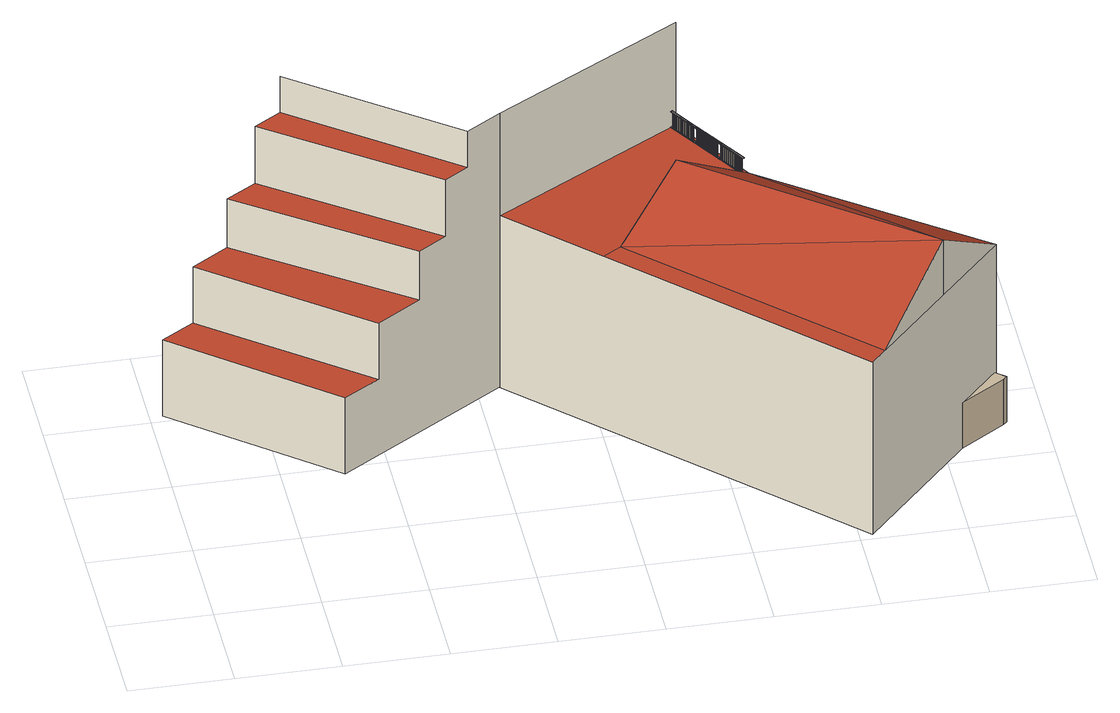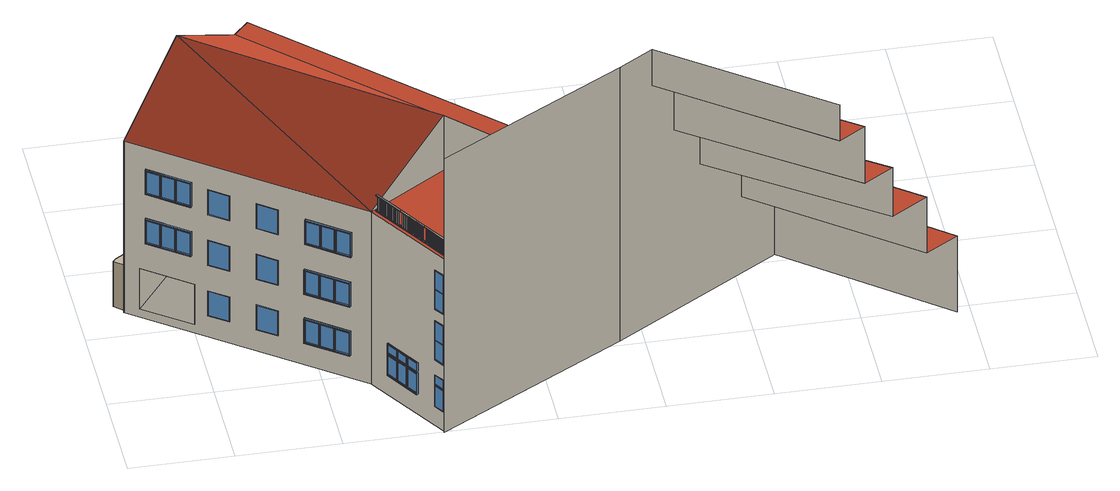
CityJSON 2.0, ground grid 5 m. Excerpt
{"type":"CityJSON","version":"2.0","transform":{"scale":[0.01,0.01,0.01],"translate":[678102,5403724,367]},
"CityObjects":{
"building1":{"type":"Building","attributes":{"measuredHeight":15.46},"geometry":[{"type":"MultiSurface","lod":"3","boundaries":[[[0,1,2,3]],[[2,4,5,3]],[[5,4,6,7]],[[8,9,7,6]],[[10,11,9,8]],[[12,11,10,13]],[[14,15,12,13]],[[16,15,14,17]],[[18,19,16,17]],[[1,20,21,18,17,14,13,10,8,6,4,2]],[[20,22,23,21]]],"semantics":{"surfaces":[{"type":"WallSurface"},{"type":"RoofSurface"}],"values":[0,1,0,1,0,1,0,1,0,0,0]}}]},
"building2":{"type":"Building","attributes":{"measuredHeight":12.81},"children":["building2-1","building2-2","building2-3","building2-4"],"geometry":[{"type":"MultiSurface","lod":"3","boundaries":[[[24,25,26]],[[25,24,27]],[[28,25,27]],[[25,28,29]],[[30,29,28,31]],[[32,31,28,33,24,34]],[[25,29,35]],[[27,24,33]],[[28,27,33]],[[36,37,30,31,32]],[[38,36,32,34]],[[39,40,41,42]],[[26,25,35]],[[37,43,26,35,29,30]],[[43,44,24,26],[45,46,40,39],[47,48,49,50],[51,52,53,54],[55,56,57,58],[59,60,61,62],[63,64,65,66],[67,68,69,70],[71,72,73,74],[75,76,77,78],[79,80,81,82],[83,84,85,86],[87,88,89,90]],[[45,91,92,46]],[[44,38,34,24],[93,94,95,96],[97,98,99,100],[101,102,103,104],[105,106,107,108],[109,110,111,112],[113,114,115,116]],[[117,118,119,120]],[[52,51,54,53],[118,117,120,119]],[[121,122,123,124]],[[67,70,69,68],[122,121,124,123]],[[125,126,127,128]],[[65,64,63,66],[126,125,128,127]],[[129,130,131,132]],[[48,47,50,49],[130,129,132,131]],[[133,134,135,136]],[[57,56,55,58],[134,133,136,135]],[[137,138,139,140]],[[62,61,60,59],[138,137,140,139]],[[141,142,143,144]],[[145,146,147,148],[149,150,151,152]],[[153,154,155,156]],[[157,158,159,84]],[[160,148,147,161]],[[162,156,155,163]],[[157,83,164,158]],[[164,83,165,166,86,167,168,169]],[[170,171,172,173]],[[173,172,174,175,176,177]],[[178,179,180,181]],[[182,178,181,177]],[[176,177,181,180]],[[183,179,178,182]],[[184,185,186,187],[179,180,181,178]],[[166,188,189,165]],[[173,177,182,183,176,175,190,170]],[[191,184,187,188]],[[192,185,184,191]],[[188,187,186,189]],[[175,174,193,190]],[[183,176,180,179]],[[189,186,185,192]],[[169,168,171,193]],[[193,171,170,190]],[[194,195,196,197]],[[198,199,200,201]],[[202,162,163,203]],[[204,205,206,207]],[[159,158,164,169,193,174,172,171,168,167,208],[209,142,200,199,196,195,141,210]],[[211,146,145,212]],[[195,200,142,141]],[[150,151,152,149]],[[197,198,201,194],[213,214,215,216]],[[208,85,84,159]],[[84,157,83,165,189,192,191,188,166,86,85],[161,211,212,207,217,218,204,160]],[[149,214,213,152]],[[219,156,153,202,162,220,144,143]],[[200,195,194,201]],[[218,221,205,204]],[[161,147,146,211]],[[220,210,141,144]],[[214,149,150,215]],[[207,206,222,217]],[[217,222,221,218]],[[212,145,148,160]],[[160,204,207,212]],[[143,142,209,219]],[[197,196,199,198]],[[221,222,206,205],[203,163,155,154]],[[152,213,216,151]],[[154,203,163,155]],[[208,167,86,85]],[[202,203,154,153]],[[219,209,210,220,162,156]],[[215,150,151,216]],[[223,224,225,226]],[[227,228,229,230],[231,232,233,234]],[[235,236,237,238]],[[239,240,241,72]],[[242,230,229,243]],[[244,238,237,245]],[[239,71,246,240]],[[246,71,247,248,74,249,250,251]],[[252,253,254,255]],[[255,254,256,257,258,259]],[[260,261,262,263]],[[264,260,263,259]],[[258,259,263,262]],[[265,261,260,264]],[[266,267,268,269],[261,262,263,260]],[[248,270,271,247]],[[255,259,264,265,258,257,272,252]],[[273,266,269,270]],[[274,267,266,273]],[[270,269,268,271]],[[257,256,275,272]],[[265,258,262,261]],[[271,268,267,274]],[[251,250,253,275]],[[275,253,252,272]],[[276,277,278,279]],[[280,281,282,283]],[[284,244,245,285]],[[286,287,288,289]],[[241,240,246,251,275,256,254,253,250,249,290],[291,224,282,281,278,277,223,292]],[[293,228,227,294]],[[277,282,224,223]],[[232,233,234,231]],[[279,280,283,276],[295,296,297,298]],[[290,73,72,241]],[[72,239,71,247,271,274,273,270,248,74,73],[243,293,294,289,299,300,286,242]],[[231,296,295,234]],[[301,238,235,284,244,302,226,225]],[[282,277,276,283]],[[300,303,287,286]],[[243,229,228,293]],[[302,292,223,226]],[[296,231,232,297]],[[289,288,304,299]],[[299,304,303,300]],[[294,227,230,242]],[[242,286,289,294]],[[225,224,291,301]],[[279,278,281,280]],[[303,304,288,287],[285,245,237,236]],[[234,295,298,233]],[[236,285,245,237]],[[290,249,74,73]],[[284,285,236,235]],[[301,291,292,302,244,238]],[[297,232,233,298]],[[305,306,307,308]],[[309,310,311,312],[313,314,315,316]],[[317,318,319,320]],[[321,322,323,94]],[[324,312,311,325]],[[326,320,319,327]],[[321,93,328,322]],[[328,93,329,330,96,331,332,333]],[[334,335,336,337]],[[337,336,338,339,340,341]],[[342,343,344,345]],[[346,342,345,341]],[[340,341,345,344]],[[347,343,342,346]],[[348,349,350,351],[343,344,345,342]],[[330,352,353,329]],[[337,341,346,347,340,339,354,334]],[[355,348,351,352]],[[356,349,348,355]],[[352,351,350,353]],[[339,338,357,354]],[[347,340,344,343]],[[353,350,349,356]],[[333,332,335,357]],[[357,335,334,354]],[[358,359,360,361]],[[362,363,364,365]],[[366,326,327,367]],[[368,369,370,371]],[[323,322,328,333,357,338,336,335,332,331,372],[373,306,364,363,360,359,305,374]],[[375,310,309,376]],[[359,364,306,305]],[[314,315,316,313]],[[361,362,365,358],[377,378,379,380]],[[372,95,94,323]],[[94,321,93,329,353,356,355,352,330,96,95],[325,375,376,371,381,382,368,324]],[[313,378,377,316]],[[383,320,317,366,326,384,308,307]],[[364,359,358,365]],[[382,385,369,368]],[[325,311,310,375]],[[384,374,305,308]],[[378,313,314,379]],[[371,370,386,381]],[[381,386,385,382]],[[376,309,312,324]],[[324,368,371,376]],[[307,306,373,383]],[[361,360,363,362]],[[385,386,370,369],[367,327,319,318]],[[316,377,380,315]],[[318,367,327,319]],[[372,331,96,95]],[[366,367,318,317]],[[383,373,374,384,326,320]],[[379,314,315,380]],[[387,388,389,390]],[[102,101,104,103],[388,387,390,389]],[[391,392,393,394]],[[111,110,109,112],[393,392,391,394],[395,396,397,398]],[[398,397,396,395]],[[399,400,401,402]],[[403,404,405,406],[407,408,409,410]],[[411,412,413,414]],[[415,416,417,99]],[[418,406,405,419]],[[420,414,413,421]],[[415,98,422,416]],[[422,98,423,424,97,425,426,427]],[[428,429,430,431]],[[431,430,432,433,434,435]],[[436,437,438,439]],[[440,436,439,435]],[[434,435,439,438]],[[441,437,436,440]],[[442,443,444,445],[437,438,439,436]],[[424,446,447,423]],[[431,435,440,441,434,433,448,428]],[[449,442,445,446]],[[450,443,442,449]],[[446,445,444,447]],[[433,432,451,448]],[[441,434,438,437]],[[447,444,443,450]],[[427,426,429,451]],[[451,429,428,448]],[[452,453,454,455]],[[456,457,458,459]],[[460,420,421,461]],[[462,463,464,465]],[[417,416,422,427,451,432,430,429,426,425,466],[467,400,458,457,454,453,399,468]],[[469,404,403,470]],[[453,458,400,399]],[[408,409,410,407]],[[455,456,459,452],[471,472,473,474]],[[466,100,99,417]],[[99,415,98,423,447,450,449,446,424,97,100],[419,469,470,465,475,476,462,418]],[[407,472,471,410]],[[477,414,411,460,420,478,402,401]],[[458,453,452,459]],[[476,479,463,462]],[[419,405,404,469]],[[478,468,399,402]],[[472,407,408,473]],[[465,464,480,475]],[[475,480,479,476]],[[470,403,406,418]],[[418,462,465,470]],[[401,400,467,477]],[[455,454,457,456]],[[479,480,464,463],[461,421,413,412]],[[410,471,474,409]],[[412,461,421,413]],[[466,425,97,100]],[[460,461,412,411]],[[477,467,468,478,420,414]],[[473,408,409,474]],[[481,482,483,484]],[[115,114,113,116],[483,482,481,484],[485,486,487,488]],[[488,487,486,485]],[[489,490,491,492]],[[493,494,495,496],[497,498,499,500]],[[501,502,503,504]],[[505,506,507,78]],[[508,496,495,509]],[[510,504,503,511]],[[505,77,512,506]],[[512,77,513,514,76,515,516,517]],[[518,519,520,521]],[[521,520,522,523,524,525]],[[526,527,528,529]],[[530,526,529,525]],[[524,525,529,528]],[[531,527,526,530]],[[532,533,534,535],[527,528,529,526]],[[514,536,537,513]],[[521,525,530,531,524,523,538,518]],[[539,532,535,536]],[[540,533,532,539]],[[536,535,534,537]],[[523,522,541,538]],[[531,524,528,527]],[[537,534,533,540]],[[517,516,519,541]],[[541,519,518,538]],[[542,543,544,545]],[[546,547,548,549]],[[550,510,511,551]],[[552,553,554,555]],[[507,506,512,517,541,522,520,519,516,515,556],[557,490,548,547,544,543,489,558]],[[559,494,493,560]],[[543,548,490,489]],[[498,499,500,497]],[[545,546,549,542],[561,562,563,564]],[[556,75,78,507]],[[78,505,77,513,537,540,539,536,514,76,75],[509,559,560,555,565,566,552,508]],[[497,562,561,500]],[[567,504,501,550,510,568,492,491]],[[548,543,542,549]],[[566,569,553,552]],[[509,495,494,559]],[[568,558,489,492]],[[562,497,498,563]],[[555,554,570,565]],[[565,570,569,566]],[[560,493,496,508]],[[508,552,555,560]],[[491,490,557,567]],[[545,544,547,546]],[[569,570,554,553],[551,511,503,502]],[[500,561,564,499]],[[502,551,511,503]],[[556,515,76,75]],[[550,551,502,501]],[[567,557,558,568,510,504]],[[563,498,499,564]],[[571,572,573,574]],[[575,576,577,578],[579,580,581,582]],[[583,584,585,586]],[[587,588,589,88]],[[590,578,577,591]],[[592,586,585,593]],[[587,87,594,588]],[[594,87,595,596,90,597,598,599]],[[600,601,602,603]],[[603,602,604,605,606,607]],[[608,609,610,611]],[[612,608,611,607]],[[606,607,611,610]],[[613,609,608,612]],[[614,615,616,617],[609,610,611,608]],[[596,618,619,595]],[[603,607,612,613,606,605,620,600]],[[621,614,617,618]],[[622,615,614,621]],[[618,617,616,619]],[[605,604,623,620]],[[613,606,610,609]],[[619,616,615,622]],[[599,598,601,623]],[[623,601,600,620]],[[624,625,626,627]],[[628,629,630,631]],[[632,592,593,633]],[[634,635,636,637]],[[589,588,594,599,623,604,602,601,598,597,638],[639,572,630,629,626,625,571,640]],[[641,576,575,642]],[[625,630,572,571]],[[580,581,582,579]],[[627,628,631,624],[643,644,645,646]],[[638,89,88,589]],[[88,587,87,595,619,622,621,618,596,90,89],[591,641,642,637,647,648,634,590]],[[579,644,643,582]],[[649,586,583,632,592,650,574,573]],[[630,625,624,631]],[[648,651,635,634]],[[591,577,576,641]],[[650,640,571,574]],[[644,579,580,645]],[[637,636,652,647]],[[647,652,651,648]],[[642,575,578,590]],[[590,634,637,642]],[[573,572,639,649]],[[627,626,629,628]],[[651,652,636,635],[633,593,585,584]],[[582,643,646,581]],[[584,633,593,585]],[[638,597,90,89]],[[632,633,584,583]],[[649,639,640,650,592,586]],[[645,580,581,646]],[[653,654,655,656]],[[657,658,659,660],[661,662,663,664]],[[665,666,667,668]],[[669,670,671,80]],[[672,660,659,673]],[[674,668,667,675]],[[669,79,676,670]],[[676,79,677,678,82,679,680,681]],[[682,683,684,685]],[[685,684,686,687,688,689]],[[690,691,692,693]],[[694,690,693,689]],[[688,689,693,692]],[[695,691,690,694]],[[696,697,698,699],[691,692,693,690]],[[678,700,701,677]],[[685,689,694,695,688,687,702,682]],[[703,696,699,700]],[[704,697,696,703]],[[700,699,698,701]],[[687,686,705,702]],[[695,688,692,691]],[[701,698,697,704]],[[681,680,683,705]],[[705,683,682,702]],[[706,707,708,709]],[[710,711,712,713]],[[714,674,675,715]],[[716,717,718,719]],[[671,670,676,681,705,686,684,683,680,679,720],[721,654,712,711,708,707,653,722]],[[723,658,657,724]],[[707,712,654,653]],[[662,663,664,661]],[[709,710,713,706],[725,726,727,728]],[[720,81,80,671]],[[80,669,79,677,701,704,703,700,678,82,81],[673,723,724,719,729,730,716,672]],[[661,726,725,664]],[[731,668,665,714,674,732,656,655]],[[712,707,706,713]],[[730,733,717,716]],[[673,659,658,723]],[[732,722,653,656]],[[726,661,662,727]],[[719,718,734,729]],[[729,734,733,730]],[[724,657,660,672]],[[672,716,719,724]],[[655,654,721,731]],[[709,708,711,710]],[[733,734,718,717],[715,675,667,666]],[[664,725,728,663]],[[666,715,675,667]],[[720,679,82,81]],[[714,715,666,665]],[[731,721,722,732,674,668]],[[727,662,663,728]],[[735,736,737,738]],[[106,105,108,107],[736,735,738,737]],[[38,44,43,37,36]],[[42,91,45,39]],[[40,46,92,41]]],"semantics":{"surfaces":[{"type":"RoofSurface","klumMaterialClass":"Ceramic","klumMaterialIndex":"D105","materialUncertainty":"0.5"},{"type":"RoofSurface","materialUncertainty":"1"},{"type":"WallSurface","klumMaterialClass":"Plaster","klumMaterialIndex":"I101","materialUncertainty":"0.3"},{"type":"WallSurface"},{"type":"Window","frameMaterialClass":"Plastic","frameMaterialUncertainty":"0.3","paneMaterialClass":"Glass","_cityeditor_layer":"Unclassified.LoD3"},{"type":"Window","frameMaterialClass":"Plastic","frameMaterialUncertainty":"0.3","paneMaterialClass":"Glass","_cityeditor_layer":"WallSurface.LoD3"},{"type":"GroundSurface"},{"type":"OuterCeilingSurface"},{"type":"OuterFloorSurface","klumMaterialClass":"Concrete","klumMaterialIndex":"E304","materialUncertainty":"0.3"}],"values":[0,0,0,0,0,1,2,3,3,3,3,2,2,2,2,2,2,4,4,4,4,4,4,4,4,4,4,4,4,5,5,5,5,5,5,5,5,5,5,5,5,5,5,5,5,5,5,5,5,5,5,5,5,5,5,5,5,5,5,5,5,5,5,5,5,5,5,5,5,5,5,5,5,5,5,5,5,5,5,5,5,5,5,5,5,5,5,5,5,5,5,5,5,5,5,5,5,5,5,5,5,5,5,5,5,5,5,5,5,5,5,5,5,5,5,5,5,5,5,5,5,5,5,5,5,5,5,5,5,5,5,5,5,5,5,5,5,5,5,5,5,5,5,5,5,5,5,5,5,5,5,5,5,5,5,5,5,5,5,5,5,5,5,5,5,5,5,5,5,5,5,5,5,5,5,5,5,5,5,5,5,5,5,5,5,5,5,5,5,5,5,5,5,5,5,5,5,4,4,4,4,4,5,5,5,5,5,5,5,5,5,5,5,5,5,5,5,5,5,5,5,5,5,5,5,5,5,5,5,5,5,5,5,5,5,5,5,5,5,5,5,5,5,5,5,5,5,5,5,5,5,5,5,5,5,5,5,5,4,4,4,5,5,5,5,5,5,5,5,5,5,5,5,5,5,5,5,5,5,5,5,5,5,5,5,5,5,5,5,5,5,5,5,5,5,5,5,5,5,5,5,5,5,5,5,5,5,5,5,5,5,5,5,5,5,5,5,5,5,5,5,5,5,5,5,5,5,5,5,5,5,5,5,5,5,5,5,5,5,5,5,5,5,5,5,5,5,5,5,5,5,5,5,5,5,5,5,5,5,5,5,5,5,5,5,5,5,5,5,5,5,5,5,5,5,5,5,5,5,5,5,5,5,5,5,5,5,5,5,5,5,5,5,5,5,5,5,5,5,5,5,5,5,5,5,5,5,5,5,5,5,5,5,5,5,5,5,5,5,5,5,5,5,5,5,5,5,5,5,4,4,6,7,8]}}]},
"building2-1":{"type":"BuildingInstallation","attributes":{"materialUncertainty":"0.5","materialClass":"Metal","materialName":"Steel","_cityeditor_layer":"Unclassified.LoD3","relationToConstruction":"outside"},"parents":["building2"],"geometry":[{"type":"MultiSurface","lod":"3","boundaries":[[[739,740,741,742]],[[739,740,743,744]],[[740,743,745,741]],[[746,747,748,749]],[[744,739,742,750]],[[741,742,750,745]],[[751,752,753,754]],[[755,756,757,758]],[[759,760,761,762]],[[760,755,758,761]],[[758,757,762,761],[763,764,765,766],[767,768,769,770],[771,772,773,774],[775,776,777,778],[779,780,781,782],[783,784,785,786],[787,788,789,790],[791,792,793,794],[795,796,797,798],[799,800,752,751],[740,739,744,743]],[[801,802,803,804]],[[768,767,801,802]],[[756,759,762,757]],[[756,755,760,759]],[[768,767,770,769]],[[765,764,805,806]],[[772,771,807,808]],[[764,763,809,805]],[[810,811,812,813]],[[813,812,814,815]],[[764,763,766,765]],[[772,771,774,773]],[[767,770,804,801]],[[774,773,816,817]],[[811,810,818,819],[805,809,820,806],[802,801,804,803],[808,807,817,816],[821,822,823,824],[825,826,827,828],[829,830,831,832],[833,834,835,836],[837,838,839,840],[747,746,749,748],[841,842,754,753],[742,741,745,750]],[[771,774,817,807]],[[776,775,778,777]],[[819,818,815,814]],[[776,775,822,821]],[[766,765,806,820]],[[809,805,806,820]],[[811,819,814,812]],[[775,778,823,822]],[[795,798,749,746]],[[770,769,803,804]],[[763,766,820,809]],[[769,768,802,803]],[[790,789,836,835]],[[807,808,816,817]],[[818,810,813,815]],[[773,772,808,816]],[[784,783,830,829]],[[779,782,827,826]],[[783,786,831,830]],[[781,780,825,828]],[[789,788,833,836]],[[788,787,790,789]],[[791,794,839,838]],[[798,797,748,749]],[[780,779,782,781]],[[830,829,832,831]],[[777,776,821,824]],[[800,799,842,841]],[[782,781,828,827]],[[796,795,746,747]],[[785,784,829,832]],[[793,792,837,840]],[[797,796,747,748]],[[799,751,754,842]],[[743,744,750,745]],[[778,777,824,823]],[[792,791,794,793]],[[788,787,834,833]],[[842,841,753,754]],[[752,800,841,753]],[[780,779,826,825]],[[794,793,840,839]],[[787,790,835,834]],[[786,785,832,831]],[[822,821,824,823]],[[800,799,751,752]],[[834,833,836,835]],[[838,837,840,839]],[[784,783,786,785]],[[796,795,798,797]],[[826,825,828,827]],[[792,791,838,837]]]}]},
"building2-2":{"type":"BuildingInstallation","attributes":{"klumMaterialClass":"Plaster","klumMaterialIndex":"I101","materialUncertainty":"0.3","relationToConstruction":"outside"},"parents":["building2"],"geometry":[{"type":"MultiSurface","lod":"3","boundaries":[[[843,844,845,846]],[[847,848,849,850]],[[850,844,843,847]],[[845,844,850,849]],[[843,846,851,852,848,847]],[[845,851,846]],[[849,848,852,845]],[[852,851,845]]]}]},
"building2-3":{"type":"BuildingInstallation","attributes":{"materialUncertainty":"0.5","materialClass":"Metal","materialName":"Steel","_cityeditor_layer":"Unclassified.LoD3","relationToConstruction":"outside"},"parents":["building2"],"geometry":[{"type":"MultiSurface","lod":"3","boundaries":[[[853,854,855,856]],[[853,854,857,858]],[[854,857,859,855]],[[860,861,862,863]],[[858,853,856,864]],[[855,856,864,859]],[[865,866,867,868]],[[756,869,870,757]],[[871,759,762,872]],[[759,756,757,762]],[[757,870,872,762],[873,874,875,876],[877,878,879,880],[881,882,883,884],[885,886,887,888],[889,890,891,892],[893,894,895,896],[897,898,899,900],[901,902,903,904],[905,906,907,908],[909,910,866,865],[854,853,858,857]],[[911,912,913,914]],[[878,877,911,912]],[[869,871,872,870]],[[869,756,759,871]],[[878,877,880,879]],[[875,874,915,916]],[[882,881,917,918]],[[874,873,919,915]],[[811,920,921,812]],[[812,921,922,814]],[[874,873,876,875]],[[882,881,884,883]],[[877,880,914,911]],[[884,883,923,924]],[[920,811,819,925],[915,919,926,916],[912,911,914,913],[918,917,924,923],[927,928,929,930],[931,932,933,934],[935,936,937,938],[939,940,941,942],[943,944,945,946],[861,860,863,862],[947,948,868,867],[856,855,859,864]],[[881,884,924,917]],[[886,885,888,887]],[[925,819,814,922]],[[886,885,928,927]],[[876,875,916,926]],[[919,915,916,926]],[[920,925,922,921]],[[885,888,929,928]],[[905,908,863,860]],[[880,879,913,914]],[[873,876,926,919]],[[879,878,912,913]],[[900,899,942,941]],[[917,918,923,924]],[[819,811,812,814]],[[883,882,918,923]],[[894,893,936,935]],[[889,892,933,932]],[[893,896,937,936]],[[891,890,931,934]],[[899,898,939,942]],[[898,897,900,899]],[[901,904,945,944]],[[908,907,862,863]],[[890,889,892,891]],[[936,935,938,937]],[[887,886,927,930]],[[910,909,948,947]],[[892,891,934,933]],[[906,905,860,861]],[[895,894,935,938]],[[903,902,943,946]],[[907,906,861,862]],[[909,865,868,948]],[[857,858,864,859]],[[888,887,930,929]],[[902,901,904,903]],[[898,897,940,939]],[[948,947,867,868]],[[866,910,947,867]],[[890,889,932,931]],[[904,903,946,945]],[[897,900,941,940]],[[896,895,938,937]],[[928,927,930,929]],[[910,909,865,866]],[[940,939,942,941]],[[944,943,946,945]],[[894,893,896,895]],[[906,905,908,907]],[[932,931,934,933]],[[902,901,944,943]]]}]},
"building2-4":{"type":"BuildingInstallation","attributes":{"materialUncertainty":"0.5","materialClass":"Metal","materialName":"Steel","_cityeditor_layer":"Unclassified.LoD3","relationToConstruction":"outside"},"parents":["building2"],"geometry":[{"type":"MultiSurface","lod":"3","boundaries":[[[949,950,951,952]],[[949,950,953,954]],[[950,953,955,951]],[[956,957,958,959]],[[954,949,952,960]],[[951,952,960,955]],[[961,962,963,964]],[[965,755,758,966]],[[760,967,968,761]],[[967,965,966,968]],[[966,758,761,968],[969,970,971,972],[973,974,975,976],[977,978,979,980],[981,982,983,984],[985,986,987,988],[989,990,991,992],[993,994,995,996],[997,998,999,1000],[1001,1002,1003,1004],[1005,1006,962,961],[950,949,954,953]],[[1007,1008,1009,1010]],[[974,973,1007,1008]],[[755,760,761,758]],[[755,965,967,760]],[[974,973,976,975]],[[971,970,1011,1012]],[[978,977,1013,1014]],[[970,969,1015,1011]],[[1016,810,813,1017]],[[1017,813,815,1018]],[[970,969,972,971]],[[978,977,980,979]],[[973,976,1010,1007]],[[980,979,1019,1020]],[[810,1016,1021,818],[1011,1015,1022,1012],[1008,1007,1010,1009],[1014,1013,1020,1019],[1023,1024,1025,1026],[1027,1028,1029,1030],[1031,1032,1033,1034],[1035,1036,1037,1038],[1039,1040,1041,1042],[957,956,959,958],[1043,1044,964,963],[952,951,955,960]],[[977,980,1020,1013]],[[982,981,984,983]],[[818,1021,1018,815]],[[982,981,1024,1023]],[[972,971,1012,1022]],[[1015,1011,1012,1022]],[[810,818,815,813]],[[981,984,1025,1024]],[[1001,1004,959,956]],[[976,975,1009,1010]],[[969,972,1022,1015]],[[975,974,1008,1009]],[[996,995,1038,1037]],[[1013,1014,1019,1020]],[[1021,1016,1017,1018]],[[979,978,1014,1019]],[[990,989,1032,1031]],[[985,988,1029,1028]],[[989,992,1033,1032]],[[987,986,1027,1030]],[[995,994,1035,1038]],[[994,993,996,995]],[[997,1000,1041,1040]],[[1004,1003,958,959]],[[986,985,988,987]],[[1032,1031,1034,1033]],[[983,982,1023,1026]],[[1006,1005,1044,1043]],[[988,987,1030,1029]],[[1002,1001,956,957]],[[991,990,1031,1034]],[[999,998,1039,1042]],[[1003,1002,957,958]],[[1005,961,964,1044]],[[953,954,960,955]],[[984,983,1026,1025]],[[998,997,1000,999]],[[994,993,1036,1035]],[[1044,1043,963,964]],[[962,1006,1043,963]],[[986,985,1028,1027]],[[1000,999,1042,1041]],[[993,996,1037,1036]],[[992,991,1034,1033]],[[1024,1023,1026,1025]],[[1006,1005,961,962]],[[1036,1035,1038,1037]],[[1040,1039,1042,1041]],[[990,989,992,991]],[[1002,1001,1004,1003]],[[1028,1027,1030,1029]],[[998,997,1040,1039]]]}]}
},
"vertices":[
[61,1539,1],[793,945,1],[793,945,431],[61,1539,431],[968,1056,431],[222,1642,431],[968,1056,747],[222,1642,747],[1187,1196,747],[404,1758,747],[1187,1196,1023],[404,1758,1023],[550,1852,1023],[1325,1284,1023],[1325,1284,1344],[550,1852,1344],[683,1937,1344],[1441,1358,1344],[1441,1358,1547],[683,1937,1547],[1609,1465,1],[1609,1465,1547],[2530,2000,1],[2530,2000,1547],
[2784,1571,971],[3475,483,1281],[3785,818,971],[2399,1318,1281],[2105,1125,971],[3135,115,971],[3060,34,971],[2014,1066,971],[1609,1465,971],[2399,1318,971],[2525,1997,971],[3475,483,971],[1609,1465,0],[3060,34,0],[2525,1997,0],[3721,867,275],[3721,867,47],[3464,526,47],[3464,526,275],[3785,818,0],[2784,1571,0],[3498,1034,275],[3498,1034,47],[3446,1074,832],[3358,1140,832],[3358,1140,690],[3446,1074,690],[3446,1074,546],[3358,1140,546],[3358,1140,404],[3446,1074,404],[3249,1221,404],[3249,1221,546],[3161,1288,546],[3161,1288,404],[3161,1288,690],[3249,1221,690],[3249,1221,832],[3161,1288,832],[3446,1074,118],[3446,1074,260],[3358,1140,260],[3358,1140,118],[3161,1288,260],[3161,1288,118],[3249,1221,118],[3249,1221,260],[2868,1508,679],[3053,1369,679],[3053,1369,817],[2868,1508,817],[3057,1366,534],[2871,1506,534],[2871,1506,397],[3057,1366,397],[2871,1506,120],[3057,1366,120],[3057,1366,258],[2871,1506,258],[3514,1022,423],[3700,882,423],[3700,882,561],[3514,1022,561],[3514,1022,701],[3700,882,701],[3700,882,839],[3514,1022,839],[3208,718,275],[3208,718,47],[2624,1834,106],[2729,1661,106],[2729,1661,227],[2624,1834,227],[2624,1834,285],[2624,1834,232],[2729,1661,232],[2729,1661,285],[2561,1938,285],[2532,1985,285],[2532,1985,233],[2561,1938,233],[2561,1938,227],[2532,1985,227],[2532,1985,106],[2561,1938,106],[2561,1938,369],[2561,1938,593],[2532,1985,593],[2532,1985,369],[2561,1938,655],[2561,1938,879],[2532,1985,879],[2532,1985,655],[3443,1076,542],[3443,1076,408],[3361,1137,408],[3361,1137,542],[3246,1224,256],[3246,1224,122],[3164,1285,122],[3164,1285,256],[3443,1076,256],[3443,1076,122],[3361,1137,122],[3361,1137,256],[3443,1076,828],[3443,1076,694],[3361,1137,694],[3361,1137,828],[3246,1224,542],[3246,1224,408],[3164,1285,408],[3164,1285,542],[3246,1224,828],[3246,1224,694],[3164,1285,694],[3164,1285,828],[3633,920,427],[3633,920,557],[3634,922,557],[3634,922,427],[3635,928,427],[3577,971,427],[3577,971,557],[3635,928,557],[3579,970,433],[3633,929,433],[3633,929,551],[3579,970,551],[3636,921,551],[3639,925,551],[3695,883,551],[3693,878,551],[3577,975,423],[3571,967,423],[3694,874,423],[3637,930,557],[3579,973,557],[3693,878,433],[3695,883,433],[3508,1014,423],[3514,1022,427],[3514,1022,557],[3508,1014,561],[3508,1014,557],[3508,1014,427],[3512,1014,557],[3510,1012,557],[3568,968,557],[3570,971,557],[3568,968,427],[3570,971,427],[3570,971,433],[3570,971,551],[3516,1017,551],[3516,1017,433],[3572,975,433],[3572,975,551],[3513,1013,551],[3513,1013,433],[3574,974,557],[3574,974,427],[3515,1018,427],[3515,1018,557],[3516,1020,557],[3516,1020,427],[3512,1014,427],[3575,976,557],[3575,976,427],[3510,1012,427],[3632,924,427],[3631,921,427],[3573,965,427],[3574,967,427],[3574,967,557],[3573,965,557],[3631,921,557],[3632,924,557],[3636,921,433],[3639,925,433],[3639,928,557],[3637,926,557],[3637,926,427],[3639,928,427],[3694,874,561],[3691,876,557],[3691,876,427],[3579,973,427],[3637,930,427],[3576,966,551],[3576,966,433],[3630,925,433],[3630,925,551],[3698,883,427],[3698,883,557],[3693,878,557],[3693,878,427],[3697,882,557],[3697,882,427],[2986,1406,683],[2986,1406,813],[2988,1408,813],[2988,1408,683],[2989,1414,683],[2931,1457,683],[2931,1457,813],[2989,1414,813],[2933,1456,689],[2987,1415,689],[2987,1415,807],[2933,1456,807],[2990,1407,807],[2993,1411,807],[3049,1369,807],[3046,1364,807],[2931,1461,679],[2925,1453,679],[3047,1361,679],[2990,1416,813],[2933,1459,813],[3046,1364,689],[3049,1369,689],[2862,1500,679],[2868,1508,683],[2868,1508,813],[2862,1500,817],[2862,1500,813],[2862,1500,683],[2865,1501,813],[2864,1499,813],[2922,1455,813],[2924,1457,813],[2922,1455,683],[2924,1457,683],[2924,1457,689],[2924,1457,807],[2870,1503,807],[2870,1503,689],[2926,1461,689],[2926,1461,807],[2867,1499,807],[2867,1499,689],[2928,1460,813],[2928,1460,683],[2868,1505,683],[2868,1505,813],[2870,1507,813],[2870,1507,683],[2865,1501,683],[2929,1462,813],[2929,1462,683],[2864,1499,683],[2986,1410,683],[2985,1408,683],[2926,1451,683],[2928,1454,683],[2928,1454,813],[2926,1451,813],[2985,1408,813],[2986,1410,813],[2990,1407,689],[2993,1411,689],[2992,1414,813],[2991,1412,813],[2991,1412,683],[2992,1414,683],[3047,1361,817],[3045,1362,813],[3045,1362,683],[2933,1459,683],[2990,1416,683],[2930,1452,807],[2930,1452,689],[2984,1411,689],[2984,1411,807],[3052,1370,683],[3052,1370,813],[3046,1364,813],[3046,1364,683],[3050,1368,813],[3050,1368,683],[2686,1712,110],[2686,1712,224],[2689,1714,224],[2689,1714,110],[2692,1718,110],[2659,1772,110],[2659,1772,224],[2692,1718,224],[2660,1771,115],[2690,1720,115],[2690,1720,219],[2660,1771,219],[2689,1712,219],[2694,1715,219],[2726,1662,219],[2722,1659,219],[2660,1775,106],[2651,1770,106],[2721,1655,106],[2694,1720,224],[2661,1774,224],[2722,1659,115],[2726,1662,115],[2615,1829,106],[2624,1834,110],[2624,1834,224],[2615,1829,227],[2615,1829,224],[2615,1829,110],[2619,1829,224],[2616,1827,224],[2650,1773,224],[2652,1774,224],[2650,1773,110],[2652,1774,110],[2652,1774,115],[2652,1774,219],[2624,1830,219],[2624,1830,115],[2656,1777,115],[2656,1777,219],[2620,1827,219],[2620,1827,115],[2657,1776,224],[2657,1776,110],[2623,1831,110],[2623,1831,224],[2625,1833,224],[2625,1833,110],[2619,1829,110],[2659,1777,224],[2659,1777,110],[2616,1827,110],[2687,1716,110],[2685,1714,110],[2652,1769,110],[2654,1770,110],[2654,1770,224],[2652,1769,224],[2685,1714,224],[2687,1716,224],[2689,1712,115],[2694,1715,115],[2695,1718,224],[2693,1716,224],[2693,1716,110],[2695,1718,110],[2721,1655,227],[2720,1658,224],[2720,1658,110],[2661,1774,110],[2694,1720,110],[2655,1768,219],[2655,1768,115],[2686,1717,115],[2686,1717,219],[2729,1662,110],[2729,1662,224],[2722,1659,224],[2722,1659,110],[2726,1661,224],[2726,1661,110],[2560,1940,283],[2560,1940,235],[2533,1983,235],[2533,1983,283],[2560,1940,587],[2560,1940,485],[2533,1983,485],[2533,1983,587],[2560,1940,375],[2560,1940,481],[2533,1983,481],[2533,1983,375],[2686,1712,233],[2686,1712,283],[2689,1714,283],[2689,1714,233],[2692,1718,233],[2659,1772,233],[2659,1772,283],[2692,1718,283],[2660,1771,236],[2690,1720,236],[2690,1720,281],[2660,1771,281],[2689,1712,281],[2694,1715,281],[2726,1662,281],[2722,1659,281],[2660,1775,232],[2651,1770,232],[2721,1655,232],[2694,1720,283],[2661,1774,283],[2722,1659,236],[2726,1662,236],[2615,1829,232],[2624,1834,233],[2624,1834,283],[2615,1829,285],[2615,1829,283],[2615,1829,233],[2619,1829,283],[2616,1827,283],[2650,1773,283],[2652,1774,283],[2650,1773,233],[2652,1774,233],[2652,1774,236],[2652,1774,281],[2624,1830,281],[2624,1830,236],[2656,1777,236],[2656,1777,281],[2620,1827,281],[2620,1827,236],[2657,1776,283],[2657,1776,233],[2623,1831,233],[2623,1831,283],[2625,1833,283],[2625,1833,233],[2619,1829,233],[2659,1777,283],[2659,1777,233],[2616,1827,233],[2687,1716,233],[2685,1714,233],[2652,1769,233],[2654,1770,233],[2654,1770,283],[2652,1769,283],[2685,1714,283],[2687,1716,283],[2689,1712,236],[2694,1715,236],[2695,1718,283],[2693,1716,283],[2693,1716,233],[2695,1718,233],[2721,1655,285],[2720,1658,283],[2720,1658,233],[2661,1774,233],[2694,1720,233],[2655,1768,281],[2655,1768,236],[2686,1717,236],[2686,1717,281],[2729,1662,233],[2729,1662,283],[2722,1659,283],[2722,1659,233],[2726,1661,283],[2726,1661,233],[2560,1940,873],[2560,1940,771],[2533,1983,771],[2533,1983,873],[2560,1940,661],[2560,1940,767],[2533,1983,767],[2533,1983,661],[2990,1404,401],[2990,1404,530],[2991,1406,530],[2991,1406,401],[2992,1411,401],[2934,1455,401],[2934,1455,530],[2992,1411,530],[2936,1454,407],[2990,1413,407],[2990,1413,525],[2936,1454,525],[2993,1405,525],[2996,1409,525],[3052,1366,525],[3050,1362,525],[2934,1458,397],[2928,1450,397],[3051,1358,397],[2994,1413,530],[2936,1457,530],[3050,1362,407],[3052,1366,407],[2865,1498,397],[2871,1506,401],[2871,1506,530],[2865,1498,534],[2865,1498,530],[2865,1498,401],[2869,1498,530],[2867,1496,530],[2925,1452,530],[2927,1454,530],[2925,1452,401],[2927,1454,401],[2927,1454,407],[2927,1454,525],[2873,1501,525],[2873,1501,407],[2929,1459,407],[2929,1459,525],[2870,1497,525],[2870,1497,407],[2931,1458,530],[2931,1458,401],[2872,1502,401],[2872,1502,530],[2873,1504,530],[2873,1504,401],[2869,1498,401],[2932,1460,530],[2932,1460,401],[2867,1496,401],[2989,1407,401],[2988,1405,401],[2930,1449,401],[2931,1451,401],[2931,1451,530],[2930,1449,530],[2988,1405,530],[2989,1407,530],[2993,1405,407],[2996,1409,407],[2996,1412,530],[2994,1410,530],[2994,1410,401],[2996,1412,401],[3051,1358,534],[3048,1360,530],[3048,1360,401],[2936,1457,401],[2994,1413,401],[2933,1450,525],[2933,1450,407],[2987,1409,407],[2987,1409,525],[3055,1367,401],[3055,1367,530],[3050,1362,530],[3050,1362,401],[3053,1365,530],[3053,1365,401],[3633,920,705],[3633,920,835],[3634,922,835],[3634,922,705],[3635,928,705],[3577,971,705],[3577,971,835],[3635,928,835],[3579,970,711],[3633,929,711],[3633,929,829],[3579,970,829],[3636,921,829],[3639,925,829],[3695,883,829],[3693,878,829],[3577,975,701],[3571,967,701],[3694,874,701],[3637,930,835],[3579,973,835],[3693,878,711],[3695,883,711],[3508,1014,701],[3514,1022,705],[3514,1022,835],[3508,1014,839],[3508,1014,835],[3508,1014,705],[3512,1014,835],[3510,1012,835],[3568,968,835],[3570,971,835],[3568,968,705],[3570,971,705],[3570,971,711],[3570,971,829],[3516,1017,829],[3516,1017,711],[3572,975,711],[3572,975,829],[3513,1013,829],[3513,1013,711],[3574,974,835],[3574,974,705],[3515,1018,705],[3515,1018,835],[3516,1020,835],[3516,1020,705],[3512,1014,705],[3575,976,835],[3575,976,705],[3510,1012,705],[3632,924,705],[3631,921,705],[3573,965,705],[3574,967,705],[3574,967,835],[3573,965,835],[3631,921,835],[3632,924,835],[3636,921,711],[3639,925,711],[3639,928,835],[3637,926,835],[3637,926,705],[3639,928,705],[3694,874,839],[3691,876,835],[3691,876,705],[3579,973,705],[3637,930,705],[3576,966,829],[3576,966,711],[3630,925,711],[3630,925,829],[3698,883,705],[3698,883,835],[3693,878,835],[3693,878,705],[3697,882,835],[3697,882,705],[2990,1404,124],[2990,1404,254],[2991,1406,254],[2991,1406,124],[2992,1411,124],[2934,1455,124],[2934,1455,254],[2992,1411,254],[2936,1454,130],[2990,1413,130],[2990,1413,248],[2936,1454,248],[2993,1405,248],[2996,1409,248],[3052,1366,248],[3050,1362,248],[2934,1458,120],[2928,1450,120],[3051,1358,120],[2994,1413,254],[2936,1457,254],[3050,1362,130],[3052,1366,130],[2865,1498,120],[2871,1506,124],[2871,1506,254],[2865,1498,258],[2865,1498,254],[2865,1498,124],[2869,1498,254],[2867,1496,254],[2925,1452,254],[2927,1454,254],[2925,1452,124],[2927,1454,124],[2927,1454,130],[2927,1454,248],[2873,1501,248],[2873,1501,130],[2929,1459,130],[2929,1459,248],[2870,1497,248],[2870,1497,130],[2931,1458,254],[2931,1458,124],[2872,1502,124],[2872,1502,254],[2873,1504,254],[2873,1504,124],[2869,1498,124],[2932,1460,254],[2932,1460,124],[2867,1496,124],[2989,1407,124],[2988,1405,124],[2930,1449,124],[2931,1451,124],[2931,1451,254],[2930,1449,254],[2988,1405,254],[2989,1407,254],[2993,1405,130],[2996,1409,130],[2996,1412,254],[2994,1410,254],[2994,1410,124],[2996,1412,124],[3051,1358,258],[3048,1360,254],[3048,1360,124],[2936,1457,124],[2994,1413,124],[2933,1450,248],[2933,1450,130],[2987,1409,130],[2987,1409,248],[3055,1367,124],[3055,1367,254],[3050,1362,254],[3050,1362,124],[3053,1365,254],[3053,1365,124],[2560,1940,224],[2560,1940,109],[2533,1983,109],[2533,1983,224],
[2595,1833,975],[2597,1830,975],[2597,1830,1058],[2595,1833,1058],[2600,1832,975],[2598,1835,975],[2600,1832,1058],[2611,1807,1058],[2609,1810,1058],[2612,1812,1058],[2614,1809,1058],[2598,1835,1058],[2607,1820,975],[2605,1823,975],[2605,1823,1058],[2607,1820,1058],[2679,1707,971],[2594,1846,971],[2594,1846,975],[2679,1707,975],[2586,1842,971],[2671,1703,971],[2671,1703,975],[2586,1842,975],[2667,1714,975],[2665,1717,975],[2669,1719,975],[2670,1716,975],[2653,1737,975],[2651,1740,975],[2655,1742,975],[2656,1739,975],[2660,1726,975],[2658,1729,975],[2662,1731,975],[2663,1728,975],[2646,1749,975],[2644,1752,975],[2647,1754,975],[2649,1751,975],[2639,1761,975],[2637,1763,975],[2640,1765,975],[2642,1762,975],[2632,1772,975],[2630,1775,975],[2633,1777,975],[2635,1774,975],[2625,1784,975],[2623,1787,975],[2626,1788,975],[2628,1786,975],[2618,1795,975],[2616,1798,975],[2619,1800,975],[2621,1797,975],[2611,1807,975],[2609,1810,975],[2612,1812,975],[2614,1809,975],[2604,1818,975],[2602,1821,975],[2653,1737,1058],[2651,1740,1058],[2655,1742,1058],[2656,1739,1058],[2665,1717,1058],[2669,1719,1058],[2660,1726,1058],[2658,1729,1058],[2667,1714,1058],[2679,1707,1058],[2594,1846,1058],[2594,1846,1062],[2679,1707,1062],[2586,1842,1062],[2671,1703,1062],[2662,1731,1058],[2663,1728,1058],[2671,1703,1058],[2586,1842,1058],[2670,1716,1058],[2644,1752,1058],[2646,1749,1058],[2649,1751,1058],[2647,1754,1058],[2637,1763,1058],[2639,1761,1058],[2642,1762,1058],[2640,1765,1058],[2630,1775,1058],[2632,1772,1058],[2635,1774,1058],[2633,1777,1058],[2623,1787,1058],[2625,1784,1058],[2628,1786,1058],[2626,1788,1058],[2616,1798,1058],[2618,1795,1058],[2621,1797,1058],[2619,1800,1058],[2602,1821,1058],[2604,1818,1058],
[3776,808,0],[3824,764,0],[3808,747,0],[3760,792,0],[3776,808,256],[3586,603,256],[3808,747,256],[3824,764,256],[3633,654,0],[3586,603,0],
[2510,1972,975],[2512,1969,975],[2512,1969,1058],[2510,1972,1058],[2515,1971,975],[2514,1974,975],[2515,1971,1058],[2526,1946,1058],[2525,1949,1058],[2528,1951,1058],[2530,1948,1058],[2514,1974,1058],[2522,1959,975],[2521,1962,975],[2521,1962,1058],[2522,1959,1058],[2510,1986,971],[2510,1986,975],[2502,1981,971],[2502,1981,975],[2583,1853,975],[2581,1856,975],[2584,1858,975],[2586,1855,975],[2569,1876,975],[2567,1879,975],[2570,1881,975],[2572,1878,975],[2576,1865,975],[2574,1868,975],[2577,1870,975],[2579,1867,975],[2561,1888,975],[2560,1891,975],[2563,1893,975],[2565,1890,975],[2554,1900,975],[2553,1903,975],[2556,1904,975],[2558,1901,975],[2547,1911,975],[2546,1914,975],[2549,1916,975],[2551,1913,975],[2540,1923,975],[2539,1926,975],[2542,1928,975],[2544,1925,975],[2533,1934,975],[2532,1937,975],[2535,1939,975],[2537,1936,975],[2526,1946,975],[2525,1949,975],[2528,1951,975],[2530,1948,975],[2519,1958,975],[2517,1960,975],[2569,1876,1058],[2567,1879,1058],[2570,1881,1058],[2572,1878,1058],[2581,1856,1058],[2584,1858,1058],[2576,1865,1058],[2574,1868,1058],[2583,1853,1058],[2510,1986,1058],[2510,1986,1062],[2502,1981,1062],[2577,1870,1058],[2579,1867,1058],[2502,1981,1058],[2586,1855,1058],[2560,1891,1058],[2561,1888,1058],[2565,1890,1058],[2563,1893,1058],[2553,1903,1058],[2554,1900,1058],[2558,1901,1058],[2556,1904,1058],[2546,1914,1058],[2547,1911,1058],[2551,1913,1058],[2549,1916,1058],[2539,1926,1058],[2540,1923,1058],[2544,1925,1058],[2542,1928,1058],[2532,1937,1058],[2533,1934,1058],[2537,1936,1058],[2535,1939,1058],[2517,1960,1058],[2519,1958,1058],
[2679,1694,975],[2681,1691,975],[2681,1691,1058],[2679,1694,1058],[2684,1693,975],[2683,1696,975],[2684,1693,1058],[2695,1668,1058],[2694,1671,1058],[2697,1673,1058],[2699,1670,1058],[2683,1696,1058],[2692,1681,975],[2690,1684,975],[2690,1684,1058],[2692,1681,1058],[2764,1568,971],[2764,1568,975],[2755,1563,971],[2755,1563,975],[2752,1575,975],[2750,1578,975],[2753,1580,975],[2755,1577,975],[2738,1598,975],[2736,1601,975],[2739,1603,975],[2741,1600,975],[2745,1587,975],[2743,1589,975],[2746,1592,975],[2748,1589,975],[2731,1610,975],[2729,1613,975],[2732,1615,975],[2734,1612,975],[2723,1621,975],[2722,1624,975],[2725,1626,975],[2727,1623,975],[2716,1633,975],[2715,1636,975],[2718,1638,975],[2720,1635,975],[2709,1645,975],[2708,1647,975],[2711,1649,975],[2713,1646,975],[2702,1656,975],[2701,1659,975],[2704,1661,975],[2706,1658,975],[2695,1668,975],[2694,1671,975],[2697,1673,975],[2699,1670,975],[2688,1679,975],[2686,1682,975],[2738,1598,1058],[2736,1601,1058],[2739,1603,1058],[2741,1600,1058],[2750,1578,1058],[2753,1580,1058],[2745,1587,1058],[2743,1589,1058],[2752,1575,1058],[2764,1568,1058],[2764,1568,1062],[2755,1563,1062],[2746,1592,1058],[2748,1589,1058],[2755,1563,1058],[2755,1577,1058],[2729,1613,1058],[2731,1610,1058],[2734,1612,1058],[2732,1615,1058],[2722,1624,1058],[2723,1621,1058],[2727,1623,1058],[2725,1626,1058],[2715,1636,1058],[2716,1633,1058],[2720,1635,1058],[2718,1638,1058],[2708,1647,1058],[2709,1645,1058],[2713,1646,1058],[2711,1649,1058],[2701,1659,1058],[2702,1656,1058],[2706,1658,1058],[2704,1661,1058],[2686,1682,1058],[2688,1679,1058]
]}
